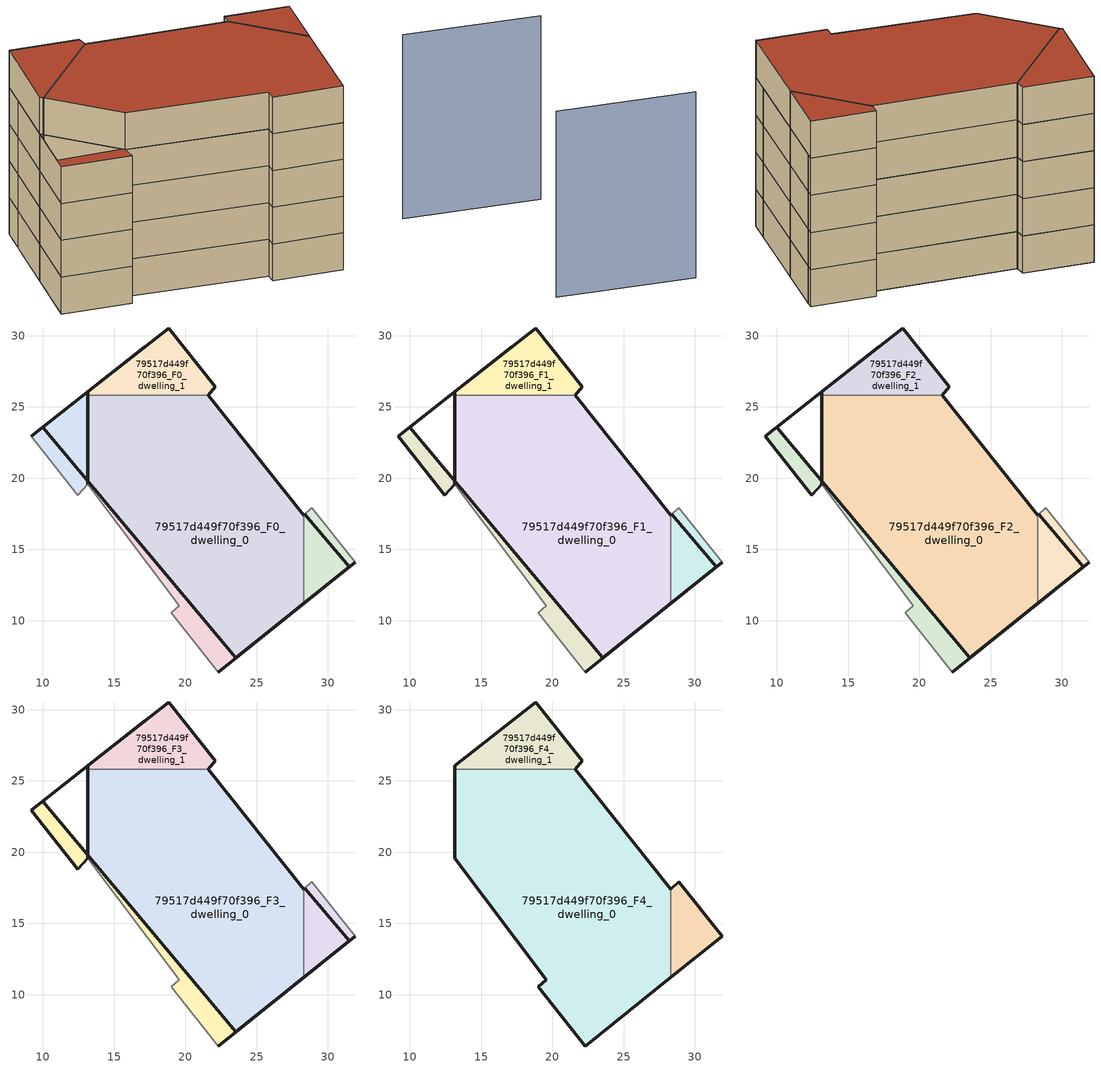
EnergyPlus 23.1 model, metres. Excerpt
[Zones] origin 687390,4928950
79517d449f70f396_F0_dwelling_0
 floor ground (EU_floor_Construction): 28.31,11.21 28.31,17.4 21.62,25.81 13.16,25.81 13.16,19.56 19.57,11.04 19.01,10.54 22.3,6.39 z0
 wall outside (EU_wall_Construction): 28.31,11.21 22.3,6.39 / 13.16,19.56 13.16,25.81 / 21.62,25.81 28.31,17.4 z0:3
 wall to 79517d449f70f396_F0_dwelling_2 (EU_wall_Construction): 28.31,17.4 28.31,11.21 z0:3
 wall to 79517d449f70f396_F1_circulation (EU_wall_Construction): 22.3,6.39 19.01,10.54 19.57,11.04 13.16,19.56 z0:3
 wall to 79517d449f70f396_F0_dwelling_1 (EU_wall_Construction): 13.16,25.81 21.62,25.81 z0:3
79517d449f70f396_F0_dwelling_1
 floor ground (EU_floor_Construction): 21.62,25.81 22.11,26.4 18.84,30.54 13.16,26.07 13.16,25.81 z0
 wall outside (EU_wall_Construction): 13.16,25.81 13.16,26.07 18.84,30.54 22.11,26.4 21.62,25.81 z0:3
79517d449f70f396_F0_dwelling_2
 floor ground (EU_floor_Construction): 31.92,14.11 28.87,17.91 28.31,17.4 28.31,11.21 z0
 wall outside (EU_wall_Construction): 31.92,14.11 28.31,11.21 z0:3
 wall to 79517d449f70f396_F1_circulation (EU_wall_Construction): 28.31,17.4 28.87,17.91 31.92,14.11 z0:3
79517d449f70f396_F0_dwelling_3
 floor ground (EU_floor_Construction): 12.46,18.79 13.16,19.56 13.16,26.07 9.19,22.94 z0
 wall outside (EU_wall_Construction): 9.19,22.94 13.16,26.07 13.16,19.56 z0:3
 wall to 79517d449f70f396_F1_circulation (EU_wall_Construction): 13.16,19.56 12.46,18.79 9.19,22.94 z0:3
 roof outside (EU_roof_Construction): 13.16,26.07 13.16,19.56 12.46,18.79 9.19,22.94 z3
79517d449f70f396_F1_circulation
 floor ground (EU_floor_Construction): 28.87,17.91 31.92,14.11 22.3,6.39 19.01,10.54 19.57,11.04 13.16,19.56 12.46,18.79 9.19,22.94 17.15,29.21 9.99,23.57 23.56,7.4 31.51,13.78 28.4,17.48 28.31,17.4 z0
 wall outside (EU_wall_Construction): 28.31,17.4 28.4,17.48 31.51,13.78 23.56,7.4 9.99,23.57 17.15,29.21 9.19,22.94 / 22.3,6.39 31.92,14.11 z0:3
79517d449f70f396_F1_dwelling_0
 floor to 79517d449f70f396_F0_dwelling_0 (EU_floor_Construction): 28.31,11.21 28.31,17.4 21.62,25.81 13.16,25.81 13.16,19.56 19.57,11.04 19.01,10.54 22.3,6.39 z3
 wall outside (EU_wall_Construction): 28.31,11.21 22.3,6.39 / 13.16,19.56 13.16,25.81 / 21.62,25.81 28.31,17.4 z3:6
 wall to 79517d449f70f396_F1_dwelling_2 (EU_wall_Construction): 28.31,17.4 28.31,11.21 z3:6
 wall to 79517d449f70f396_F2_circulation (EU_wall_Construction): 22.3,6.39 19.01,10.54 19.57,11.04 13.16,19.56 z3:6
 wall to 79517d449f70f396_F1_dwelling_1 (EU_wall_Construction): 13.16,25.81 21.62,25.81 z3:6
79517d449f70f396_F1_dwelling_1
 floor to 79517d449f70f396_F0_dwelling_1 (EU_floor_Construction): 21.62,25.81 22.11,26.4 18.84,30.54 13.16,26.07 13.16,25.81 z3
 wall outside (EU_wall_Construction): 13.16,25.81 13.16,26.07 18.84,30.54 22.11,26.4 21.62,25.81 z3:6
79517d449f70f396_F1_dwelling_2
 floor to 79517d449f70f396_F0_dwelling_2 (EU_floor_Construction): 31.92,14.11 28.87,17.91 28.31,17.4 28.31,11.21 z3
 wall outside (EU_wall_Construction): 31.92,14.11 28.31,11.21 z3:6
 wall to 79517d449f70f396_F2_circulation (EU_wall_Construction): 28.31,17.4 28.87,17.91 31.92,14.11 z3:6
79517d449f70f396_F2_circulation
 floor to 79517d449f70f396_F1_circulation (EU_floor_Construction): 28.87,17.91 31.92,14.11 22.3,6.39 19.01,10.54 19.57,11.04 13.16,19.56 12.46,18.79 9.19,22.94 17.15,29.21 9.99,23.57 23.56,7.4 31.51,13.78 28.4,17.48 28.31,17.4 z3
 wall outside (EU_wall_Construction): 28.31,17.4 28.4,17.48 31.51,13.78 23.56,7.4 9.99,23.57 17.15,29.21 9.19,22.94 12.46,18.79 13.16,19.56 / 22.3,6.39 31.92,14.11 z3:6
79517d449f70f396_F2_dwelling_0
 floor to 79517d449f70f396_F1_dwelling_0 (EU_floor_Construction): 28.31,11.21 28.31,17.4 21.62,25.81 13.16,25.81 13.16,19.56 19.57,11.04 19.01,10.54 22.3,6.39 z6
 wall outside (EU_wall_Construction): 28.31,11.21 22.3,6.39 / 13.16,19.56 13.16,25.81 / 21.62,25.81 28.31,17.4 z6:9
 wall to 79517d449f70f396_F2_dwelling_2 (EU_wall_Construction): 28.31,17.4 28.31,11.21 z6:9
 wall to 79517d449f70f396_F3_circulation (EU_wall_Construction): 22.3,6.39 19.01,10.54 19.57,11.04 13.16,19.56 z6:9
 wall to 79517d449f70f396_F2_dwelling_1 (EU_wall_Construction): 13.16,25.81 21.62,25.81 z6:9
79517d449f70f396_F2_dwelling_1
 floor to 79517d449f70f396_F1_dwelling_1 (EU_floor_Construction): 21.62,25.81 22.11,26.4 18.84,30.54 13.16,26.07 13.16,25.81 z6
 wall outside (EU_wall_Construction): 13.16,25.81 13.16,26.07 18.84,30.54 22.11,26.4 21.62,25.81 z6:9
79517d449f70f396_F2_dwelling_2
 floor to 79517d449f70f396_F1_dwelling_2 (EU_floor_Construction): 31.92,14.11 28.87,17.91 28.31,17.4 28.31,11.21 z6
 wall outside (EU_wall_Construction): 31.92,14.11 28.31,11.21 z6:9
 wall to 79517d449f70f396_F3_circulation (EU_wall_Construction): 28.31,17.4 28.87,17.91 31.92,14.11 z6:9
79517d449f70f396_F3_circulation
 floor to 79517d449f70f396_F2_circulation (EU_floor_Construction): 28.87,17.91 31.92,14.11 22.3,6.39 19.01,10.54 19.57,11.04 13.16,19.56 12.46,18.79 9.19,22.94 17.15,29.21 9.99,23.57 23.56,7.4 31.51,13.78 28.4,17.48 28.31,17.4 z6
 wall outside (EU_wall_Construction): 28.31,17.4 28.4,17.48 31.51,13.78 23.56,7.4 9.99,23.57 17.15,29.21 9.19,22.94 12.46,18.79 13.16,19.56 / 22.3,6.39 31.92,14.11 z6:9
79517d449f70f396_F3_dwelling_0
 floor to 79517d449f70f396_F2_dwelling_0 (EU_floor_Construction): 28.31,11.21 28.31,17.4 21.62,25.81 13.16,25.81 13.16,19.56 19.57,11.04 19.01,10.54 22.3,6.39 z9
 wall outside (EU_wall_Construction): 28.31,11.21 22.3,6.39 / 13.16,19.56 13.16,25.81 / 21.62,25.81 28.31,17.4 z9:12
 wall to 79517d449f70f396_F3_dwelling_2 (EU_wall_Construction): 28.31,17.4 28.31,11.21 z9:12
 wall to 79517d449f70f396_F4_circulation (EU_wall_Construction): 22.3,6.39 19.01,10.54 19.57,11.04 13.16,19.56 z9:12
 wall to 79517d449f70f396_F3_dwelling_1 (EU_wall_Construction): 13.16,25.81 21.62,25.81 z9:12
79517d449f70f396_F3_dwelling_1
 floor to 79517d449f70f396_F2_dwelling_1 (EU_floor_Construction): 21.62,25.81 22.11,26.4 18.84,30.54 13.16,26.07 13.16,25.81 z9
 wall outside (EU_wall_Construction): 13.16,25.81 13.16,26.07 18.84,30.54 22.11,26.4 21.62,25.81 z9:12
79517d449f70f396_F3_dwelling_2
 floor to 79517d449f70f396_F2_dwelling_2 (EU_floor_Construction): 31.92,14.11 28.87,17.91 28.31,17.4 28.31,11.21 z9
 wall outside (EU_wall_Construction): 31.92,14.11 28.31,11.21 z9:12
 wall to 79517d449f70f396_F4_circulation (EU_wall_Construction): 28.31,17.4 28.87,17.91 31.92,14.11 z9:12
79517d449f70f396_F4_circulation
 floor to 79517d449f70f396_F3_circulation (EU_floor_Construction): 28.87,17.91 31.92,14.11 22.3,6.39 19.01,10.54 19.57,11.04 13.16,19.56 12.46,18.79 9.19,22.94 17.15,29.21 9.99,23.57 23.56,7.4 31.51,13.78 28.4,17.48 28.31,17.4 z9
 wall outside (EU_wall_Construction): 28.31,17.4 28.4,17.48 31.51,13.78 23.56,7.4 9.99,23.57 17.15,29.21 9.19,22.94 12.46,18.79 13.16,19.56 / 22.3,6.39 31.92,14.11 z9:12
 roof outside (EU_roof_Construction): 31.51,13.78 23.56,7.4 9.99,23.57 17.15,29.21 9.19,22.94 12.46,18.79 13.16,19.56 19.57,11.04 19.01,10.54 22.3,6.39 31.92,14.11 28.87,17.91 28.31,17.4 28.4,17.48 z12
79517d449f70f396_F4_dwelling_0
 floor to 79517d449f70f396_F3_dwelling_0 (EU_floor_Construction): 28.31,11.21 28.31,17.4 21.62,25.81 13.16,25.81 13.16,19.56 19.57,11.04 19.01,10.54 22.3,6.39 z12
 wall outside (EU_wall_Construction): 28.31,11.21 22.3,6.39 19.01,10.54 19.57,11.04 13.16,19.56 13.16,25.81 / 21.62,25.81 28.31,17.4 z12:15
 wall to 79517d449f70f396_F4_dwelling_2 (EU_wall_Construction): 28.31,17.4 28.31,11.21 z12:15
 wall to 79517d449f70f396_F4_dwelling_1 (EU_wall_Construction): 13.16,25.81 21.62,25.81 z12:15
 roof outside (EU_roof_Construction): 21.62,25.81 28.31,17.4 28.31,11.21 22.3,6.39 19.01,10.54 19.57,11.04 13.16,19.56 13.16,25.81 z15
79517d449f70f396_F4_dwelling_1
 floor to 79517d449f70f396_F3_dwelling_1 (EU_floor_Construction): 21.62,25.81 22.11,26.4 18.84,30.54 13.16,26.07 13.16,25.81 z12
 wall outside (EU_wall_Construction): 13.16,25.81 13.16,26.07 18.84,30.54 22.11,26.4 21.62,25.81 z12:15
 roof outside (EU_roof_Construction): 18.84,30.54 22.11,26.4 21.62,25.81 13.16,25.81 13.16,26.07 z15
79517d449f70f396_F4_dwelling_2
 floor to 79517d449f70f396_F3_dwelling_2 (EU_floor_Construction): 31.92,14.11 28.87,17.91 28.31,17.4 28.31,11.21 z12
 wall outside (EU_wall_Construction): 28.31,17.4 28.87,17.91 31.92,14.11 28.31,11.21 z12:15
 roof outside (EU_roof_Construction): 28.87,17.91 31.92,14.11 28.31,11.21 28.31,17.4 z15
shading: 36.9,-3.2 30.79,5.02 z0:15
[Building]
EU S2 Campaign: North Axis=0; Terrain=City; Solar Distribution=FullExterior
[Site:Location]
Bologna: Latitude=44.5; Longitude=11.25; Time Zone=1; Elevation=37
[SizingPeriod:WeatherFileDays]
AnnualSizingPeriod: Begin Month=1; Begin Day of Month=1; End Month=12; End Day of Month=31; Day of Week for Start Day=Monday; Use Weather File Daylight Saving Period=No; Use Weather File Rain and Snow Indicators=No
[MATERIAL]
EU_InternalMass_Material: Roughness=MediumRough; Thickness=0.1; Conductivity=1; Density=1800; Specific Heat=900; Thermal Absorptance=0.9; Solar Absorptance=0.7; Visible Absorptance=0.7
[MATERIAL:NOMASS] Roughness=MediumRough; Thermal Absorptance=0.9; Solar Absorptance=0.7; Visible Absorptance=0.7
Name | Thermal Resistance
EU_wall_NoMass | 0.905828
EU_roof_NoMass | 0.37593
EU_floor_NoMass | 0.67114
[CONSTRUCTION]
EU_wall_Construction: EU_wall_NoMass
EU_roof_Construction: EU_roof_NoMass
EU_floor_Construction: EU_floor_NoMass
EU_InternalMass_Construction: EU_InternalMass_Material
[ZONE] Type=1; Multiplier=1; Ceiling Height=autocalculate; Floor Area=autocalculate; Part of Total Floor Area=Yes
Name | Volume
79517d449f70f396_F0_dwelling_0; 79517d449f70f396_F1_dwelling_0; 79517d449f70f396_F2_dwelling_0; 79517d449f70f396_F3_dwelling_0; 79517d449f70f396_F4_dwelling_0 | 570.339
79517d449f70f396_F0_dwelling_1; 79517d449f70f396_F1_dwelling_1; 79517d449f70f396_F2_dwelling_1; 79517d449f70f396_F3_dwelling_1; 79517d449f70f396_F4_dwelling_1 | 68.1497
79517d449f70f396_F0_dwelling_2; 79517d449f70f396_F1_dwelling_2; 79517d449f70f396_F2_dwelling_2; 79517d449f70f396_F3_dwelling_2; 79517d449f70f396_F4_dwelling_2 | 39.0271
79517d449f70f396_F0_dwelling_3 | 46.8838
79517d449f70f396_F1_circulation; 79517d449f70f396_F2_circulation; 79517d449f70f396_F3_circulation; 79517d449f70f396_F4_circulation | 63.7617
[INTERNALMASS] Construction=EU_InternalMass_Construction
Name | Zone or ZoneList | Surface Area
79517d449f70f396_F0_dwelling_0_EU_InternalMass | 79517d449f70f396_F0_dwelling_0 | 190.113
79517d449f70f396_F0_dwelling_1_EU_InternalMass | 79517d449f70f396_F0_dwelling_1 | 22.7157
79517d449f70f396_F0_dwelling_2_EU_InternalMass | 79517d449f70f396_F0_dwelling_2 | 13.0093
79517d449f70f396_F0_dwelling_3_EU_InternalMass | 79517d449f70f396_F0_dwelling_3 | 15.6271
79517d449f70f396_F1_dwelling_0_EU_InternalMass | 79517d449f70f396_F1_dwelling_0 | 97.5394
79517d449f70f396_F1_dwelling_1_EU_InternalMass | 79517d449f70f396_F1_dwelling_1 | 48.7697
79517d449f70f396_F1_dwelling_2_EU_InternalMass | 79517d449f70f396_F1_dwelling_2 | 48.7697
79517d449f70f396_F2_dwelling_0_EU_InternalMass | 79517d449f70f396_F2_dwelling_0 | 97.5394
79517d449f70f396_F2_dwelling_1_EU_InternalMass | 79517d449f70f396_F2_dwelling_1 | 48.7697
79517d449f70f396_F2_dwelling_2_EU_InternalMass | 79517d449f70f396_F2_dwelling_2 | 48.7697
79517d449f70f396_F3_dwelling_0_EU_InternalMass | 79517d449f70f396_F3_dwelling_0 | 97.5394
79517d449f70f396_F3_dwelling_1_EU_InternalMass | 79517d449f70f396_F3_dwelling_1 | 48.7697
79517d449f70f396_F3_dwelling_2_EU_InternalMass | 79517d449f70f396_F3_dwelling_2 | 48.7697
79517d449f70f396_F4_dwelling_0_EU_InternalMass | 79517d449f70f396_F4_dwelling_0 | 97.5394
79517d449f70f396_F4_dwelling_1_EU_InternalMass | 79517d449f70f396_F4_dwelling_1 | 48.7697
79517d449f70f396_F4_dwelling_2_EU_InternalMass | 79517d449f70f396_F4_dwelling_2 | 48.7697
[OTHEREQUIPMENT] Fuel Type=Electricity; Design Level Calculation Method=Watts/Area; Power per Zone Floor Area=1; Fraction Latent=0; Fraction Radiant=0; Fraction Lost=0; Carbon Dioxide Generation Rate=0; EndUse Subcategory=EU_Step8_InternalGains
Name | Zone or ZoneList or Space or SpaceList | Schedule
EU_Step8_InternalGain_79517d449f70f396_F0_dwelling_0_f000 | 79517d449f70f396_F0_dwelling_0 | EU_Step8_GainSchedule_79517d449f70f396_F0_dwelling_0_f000
EU_Step8_InternalGain_79517d449f70f396_F0_dwelling_1_f000 | 79517d449f70f396_F0_dwelling_1 | EU_Step8_GainSchedule_79517d449f70f396_F0_dwelling_1_f000
EU_Step8_InternalGain_79517d449f70f396_F0_dwelling_2_f000 | 79517d449f70f396_F0_dwelling_2 | EU_Step8_GainSchedule_79517d449f70f396_F0_dwelling_2_f000
EU_Step8_InternalGain_79517d449f70f396_F0_dwelling_3_f000 | 79517d449f70f396_F0_dwelling_3 | EU_Step8_GainSchedule_79517d449f70f396_F0_dwelling_3_f000
EU_Step8_InternalGain_79517d449f70f396_F1_dwelling_0_f000 | 79517d449f70f396_F1_dwelling_0 | EU_Step8_GainSchedule_79517d449f70f396_F1_dwelling_0_f000
EU_Step8_InternalGain_79517d449f70f396_F1_dwelling_1_f000 | 79517d449f70f396_F1_dwelling_1 | EU_Step8_GainSchedule_79517d449f70f396_F1_dwelling_1_f000
EU_Step8_InternalGain_79517d449f70f396_F1_dwelling_2_f000 | 79517d449f70f396_F1_dwelling_2 | EU_Step8_GainSchedule_79517d449f70f396_F1_dwelling_2_f000
EU_Step8_InternalGain_79517d449f70f396_F2_dwelling_0_f000 | 79517d449f70f396_F2_dwelling_0 | EU_Step8_GainSchedule_79517d449f70f396_F2_dwelling_0_f000
EU_Step8_InternalGain_79517d449f70f396_F2_dwelling_1_f000 | 79517d449f70f396_F2_dwelling_1 | EU_Step8_GainSchedule_79517d449f70f396_F2_dwelling_1_f000
EU_Step8_InternalGain_79517d449f70f396_F2_dwelling_2_f000 | 79517d449f70f396_F2_dwelling_2 | EU_Step8_GainSchedule_79517d449f70f396_F2_dwelling_2_f000
EU_Step8_InternalGain_79517d449f70f396_F3_dwelling_0_f000 | 79517d449f70f396_F3_dwelling_0 | EU_Step8_GainSchedule_79517d449f70f396_F3_dwelling_0_f000
EU_Step8_InternalGain_79517d449f70f396_F3_dwelling_1_f000 | 79517d449f70f396_F3_dwelling_1 | EU_Step8_GainSchedule_79517d449f70f396_F3_dwelling_1_f000
EU_Step8_InternalGain_79517d449f70f396_F3_dwelling_2_f000 | 79517d449f70f396_F3_dwelling_2 | EU_Step8_GainSchedule_79517d449f70f396_F3_dwelling_2_f000
EU_Step8_InternalGain_79517d449f70f396_F4_dwelling_0_f000 | 79517d449f70f396_F4_dwelling_0 | EU_Step8_GainSchedule_79517d449f70f396_F4_dwelling_0_f000
EU_Step8_InternalGain_79517d449f70f396_F4_dwelling_1_f000 | 79517d449f70f396_F4_dwelling_1 | EU_Step8_GainSchedule_79517d449f70f396_F4_dwelling_1_f000
EU_Step8_InternalGain_79517d449f70f396_F4_dwelling_2_f000 | 79517d449f70f396_F4_dwelling_2 | EU_Step8_GainSchedule_79517d449f70f396_F4_dwelling_2_f000
[ZONEINFILTRATION:DESIGNFLOWRATE] Schedule=EU_AlwaysOn; Design Flow Rate Calculation Method=Flow/Area; Flow Rate per Floor Area=0.0005; Constant Term Coefficient=1; Temperature Term Coefficient=0; Velocity Term Coefficient=0; Velocity Squared Term Coefficient=0
Name | Zone or ZoneList or Space or SpaceList
EU_Circulation_Infiltration_79517d449f70f396_F1_circulation | 79517d449f70f396_F1_circulation
EU_Circulation_Infiltration_79517d449f70f396_F2_circulation | 79517d449f70f396_F2_circulation
EU_Circulation_Infiltration_79517d449f70f396_F3_circulation | 79517d449f70f396_F3_circulation
EU_Circulation_Infiltration_79517d449f70f396_F4_circulation | 79517d449f70f396_F4_circulation
[ZONEVENTILATION:DESIGNFLOWRATE] Schedule=EU_AlwaysOn; Design Flow Rate Calculation Method=AirChanges/Hour; Air Changes per Hour=0.73129; Ventilation Type=Natural; Fan Pressure Rise=0; Fan Total Efficiency=1; Constant Term Coefficient=1; Temperature Term Coefficient=0; Velocity Term Coefficient=0; Velocity Squared Term Coefficient=0; Minimum Indoor Temperature=-100; Maximum Indoor Temperature=100; Delta Temperature=-100; Minimum Outdoor Temperature=-100; Maximum Outdoor Temperature=100; Maximum Wind Speed=40
Name | Zone or ZoneList or Space or SpaceList
EU_ConstantAir_79517d449f70f396_F0_dwelling_0 | 79517d449f70f396_F0_dwelling_0
EU_ConstantAir_79517d449f70f396_F0_dwelling_1 | 79517d449f70f396_F0_dwelling_1
EU_ConstantAir_79517d449f70f396_F0_dwelling_2 | 79517d449f70f396_F0_dwelling_2
EU_ConstantAir_79517d449f70f396_F0_dwelling_3 | 79517d449f70f396_F0_dwelling_3
EU_ConstantAir_79517d449f70f396_F1_dwelling_0 | 79517d449f70f396_F1_dwelling_0
EU_ConstantAir_79517d449f70f396_F1_dwelling_1 | 79517d449f70f396_F1_dwelling_1
EU_ConstantAir_79517d449f70f396_F1_dwelling_2 | 79517d449f70f396_F1_dwelling_2
EU_ConstantAir_79517d449f70f396_F2_dwelling_0 | 79517d449f70f396_F2_dwelling_0
EU_ConstantAir_79517d449f70f396_F2_dwelling_1 | 79517d449f70f396_F2_dwelling_1
EU_ConstantAir_79517d449f70f396_F2_dwelling_2 | 79517d449f70f396_F2_dwelling_2
EU_ConstantAir_79517d449f70f396_F3_dwelling_0 | 79517d449f70f396_F3_dwelling_0
EU_ConstantAir_79517d449f70f396_F3_dwelling_1 | 79517d449f70f396_F3_dwelling_1
EU_ConstantAir_79517d449f70f396_F3_dwelling_2 | 79517d449f70f396_F3_dwelling_2
EU_ConstantAir_79517d449f70f396_F4_dwelling_0 | 79517d449f70f396_F4_dwelling_0
EU_ConstantAir_79517d449f70f396_F4_dwelling_1 | 79517d449f70f396_F4_dwelling_1
EU_ConstantAir_79517d449f70f396_F4_dwelling_2 | 79517d449f70f396_F4_dwelling_2
[HVACTEMPLATE:THERMOSTAT] Constant Heating Setpoint=20; Constant Cooling Setpoint=50
EU_HeatOnly_79517d449f70f396_F0_dwelling_0; EU_HeatOnly_79517d449f70f396_F0_dwelling_1; EU_HeatOnly_79517d449f70f396_F0_dwelling_2; EU_HeatOnly_79517d449f70f396_F0_dwelling_3; EU_HeatOnly_79517d449f70f396_F1_dwelling_0; EU_HeatOnly_79517d449f70f396_F1_dwelling_1; EU_HeatOnly_79517d449f70f396_F1_dwelling_2; EU_HeatOnly_79517d449f70f396_F2_dwelling_0; EU_HeatOnly_79517d449f70f396_F2_dwelling_1; EU_HeatOnly_79517d449f70f396_F2_dwelling_2; EU_HeatOnly_79517d449f70f396_F3_dwelling_0; EU_HeatOnly_79517d449f70f396_F3_dwelling_1; EU_HeatOnly_79517d449f70f396_F3_dwelling_2; EU_HeatOnly_79517d449f70f396_F4_dwelling_0; EU_HeatOnly_79517d449f70f396_F4_dwelling_1; EU_HeatOnly_79517d449f70f396_F4_dwelling_2
[HVACTEMPLATE:ZONE:IDEALLOADSAIRSYSTEM] System Availability Schedule=EU_AlwaysOn; Maximum Heating Supply Air Temperature=50; Minimum Cooling Supply Air Temperature=13; Maximum Heating Supply Air Humidity Ratio=0.0156; Minimum Cooling Supply Air Humidity Ratio=0.0077; Heating Limit=NoLimit; Cooling Limit=NoLimit; Heating Availability Schedule=EU_AlwaysOn; Cooling Availability Schedule=EU_CoolingOff; Dehumidification Control Type=ConstantSensibleHeatRatio; Cooling Sensible Heat Ratio=0.7; Dehumidification Setpoint=60; Humidification Control Type=None; Humidification Setpoint=30; Outdoor Air Method=None; Outdoor Air Flow Rate per Person=0.00944; Outdoor Air Flow Rate per Zone Floor Area=0; Outdoor Air Flow Rate per Zone=0; Demand Controlled Ventilation Type=None; Outdoor Air Economizer Type=NoEconomizer; Heat Recovery Type=None; Sensible Heat Recovery Effectiveness=0.7; Latent Heat Recovery Effectiveness=0.65
Name | Template Thermostat
79517d449f70f396_F0_dwelling_0 | EU_HeatOnly_79517d449f70f396_F0_dwelling_0
79517d449f70f396_F0_dwelling_1 | EU_HeatOnly_79517d449f70f396_F0_dwelling_1
79517d449f70f396_F0_dwelling_2 | EU_HeatOnly_79517d449f70f396_F0_dwelling_2
79517d449f70f396_F0_dwelling_3 | EU_HeatOnly_79517d449f70f396_F0_dwelling_3
79517d449f70f396_F1_dwelling_0 | EU_HeatOnly_79517d449f70f396_F1_dwelling_0
79517d449f70f396_F1_dwelling_1 | EU_HeatOnly_79517d449f70f396_F1_dwelling_1
79517d449f70f396_F1_dwelling_2 | EU_HeatOnly_79517d449f70f396_F1_dwelling_2
79517d449f70f396_F2_dwelling_0 | EU_HeatOnly_79517d449f70f396_F2_dwelling_0
79517d449f70f396_F2_dwelling_1 | EU_HeatOnly_79517d449f70f396_F2_dwelling_1
79517d449f70f396_F2_dwelling_2 | EU_HeatOnly_79517d449f70f396_F2_dwelling_2
79517d449f70f396_F3_dwelling_0 | EU_HeatOnly_79517d449f70f396_F3_dwelling_0
79517d449f70f396_F3_dwelling_1 | EU_HeatOnly_79517d449f70f396_F3_dwelling_1
79517d449f70f396_F3_dwelling_2 | EU_HeatOnly_79517d449f70f396_F3_dwelling_2
79517d449f70f396_F4_dwelling_0 | EU_HeatOnly_79517d449f70f396_F4_dwelling_0
79517d449f70f396_F4_dwelling_1 | EU_HeatOnly_79517d449f70f396_F4_dwelling_1
79517d449f70f396_F4_dwelling_2 | EU_HeatOnly_79517d449f70f396_F4_dwelling_2
[SIZING:ZONE] Zone Cooling Design Supply Air Temperature Input Method=SupplyAirTemperature; Zone Cooling Design Supply Air Temperature=13; Zone Heating Design Supply Air Temperature Input Method=SupplyAirTemperature; Zone Heating Design Supply Air Temperature=50; Zone Cooling Design Supply Air Humidity Ratio=0.008; Zone Heating Design Supply Air Humidity Ratio=0.008; Cooling Design Air Flow Method=DesignDay; Cooling Design Air Flow Rate=0; Cooling Minimum Air Flow per Zone Floor Area=0.000762; Cooling Minimum Air Flow=0; Cooling Minimum Air Flow Fraction=0.2; Heating Design Air Flow Method=DesignDay; Heating Design Air Flow Rate=0; Heating Maximum Air Flow per Zone Floor Area=0.002032; Heating Maximum Air Flow=0.141576; Heating Maximum Air Flow Fraction=0.3; Account for Dedicated Outdoor Air System=No; Dedicated Outdoor Air System Control Strategy=NeutralSupplyAir; Dedicated Outdoor Air Low Setpoint Temperature for Design=autosize; Dedicated Outdoor Air High Setpoint Temperature for Design=autosize; Zone Load Sizing Method=Sensible Load Only No Latent Load; Zone Latent Cooling Design Supply Air Humidity Ratio Input Method=HumidityRatioDifference; Zone Cooling Design Supply Air Humidity Ratio Difference=0.005; Zone Latent Heating Design Supply Air Humidity Ratio Input Method=HumidityRatioDifference; Zone Humidification Design Supply Air Humidity Ratio Difference=0.005
79517d449f70f396_F0_dwelling_0; 79517d449f70f396_F0_dwelling_1; 79517d449f70f396_F0_dwelling_2; 79517d449f70f396_F0_dwelling_3; 79517d449f70f396_F1_dwelling_0; 79517d449f70f396_F1_dwelling_1; 79517d449f70f396_F1_dwelling_2; 79517d449f70f396_F2_dwelling_0; 79517d449f70f396_F2_dwelling_1; 79517d449f70f396_F2_dwelling_2; 79517d449f70f396_F3_dwelling_0; 79517d449f70f396_F3_dwelling_1; 79517d449f70f396_F3_dwelling_2; 79517d449f70f396_F4_dwelling_0; 79517d449f70f396_F4_dwelling_1; 79517d449f70f396_F4_dwelling_2
[SCHEDULE:CONSTANT]
Name | Hourly Value
EU_AlwaysOn | 1
EU_CoolingOff | 0
[SCHEDULE:FILE] Column Number=1; Rows to Skip at Top=0; Number of Hours of Data=8760; Column Separator=Comma; Interpolate to Timestep=No; Minutes per Item=60; Adjust Schedule for Daylight Savings=Yes
Name | File
EU_Step8_GainSchedule_79517d449f70f396_F0_dwelling_0_f000 | ../../schedules/79517d449f70f396/79517d449f70f396_F0_dwelling_0_f000_gain.csv
EU_Step8_GainSchedule_79517d449f70f396_F0_dwelling_1_f000 | ../../schedules/79517d449f70f396/79517d449f70f396_F0_dwelling_1_f000_gain.csv
EU_Step8_GainSchedule_79517d449f70f396_F0_dwelling_2_f000 | ../../schedules/79517d449f70f396/79517d449f70f396_F0_dwelling_2_f000_gain.csv
EU_Step8_GainSchedule_79517d449f70f396_F0_dwelling_3_f000 | ../../schedules/79517d449f70f396/79517d449f70f396_F0_dwelling_3_f000_gain.csv
EU_Step8_GainSchedule_79517d449f70f396_F1_dwelling_0_f000 | ../../schedules/79517d449f70f396/79517d449f70f396_F1_dwelling_0_f000_gain.csv
EU_Step8_GainSchedule_79517d449f70f396_F1_dwelling_1_f000 | ../../schedules/79517d449f70f396/79517d449f70f396_F1_dwelling_1_f000_gain.csv
EU_Step8_GainSchedule_79517d449f70f396_F1_dwelling_2_f000 | ../../schedules/79517d449f70f396/79517d449f70f396_F1_dwelling_2_f000_gain.csv
EU_Step8_GainSchedule_79517d449f70f396_F2_dwelling_0_f000 | ../../schedules/79517d449f70f396/79517d449f70f396_F2_dwelling_0_f000_gain.csv
EU_Step8_GainSchedule_79517d449f70f396_F2_dwelling_1_f000 | ../../schedules/79517d449f70f396/79517d449f70f396_F2_dwelling_1_f000_gain.csv
EU_Step8_GainSchedule_79517d449f70f396_F2_dwelling_2_f000 | ../../schedules/79517d449f70f396/79517d449f70f396_F2_dwelling_2_f000_gain.csv
EU_Step8_GainSchedule_79517d449f70f396_F3_dwelling_0_f000 | ../../schedules/79517d449f70f396/79517d449f70f396_F3_dwelling_0_f000_gain.csv
EU_Step8_GainSchedule_79517d449f70f396_F3_dwelling_1_f000 | ../../schedules/79517d449f70f396/79517d449f70f396_F3_dwelling_1_f000_gain.csv
EU_Step8_GainSchedule_79517d449f70f396_F3_dwelling_2_f000 | ../../schedules/79517d449f70f396/79517d449f70f396_F3_dwelling_2_f000_gain.csv
EU_Step8_GainSchedule_79517d449f70f396_F4_dwelling_0_f000 | ../../schedules/79517d449f70f396/79517d449f70f396_F4_dwelling_0_f000_gain.csv
EU_Step8_GainSchedule_79517d449f70f396_F4_dwelling_1_f000 | ../../schedules/79517d449f70f396/79517d449f70f396_F4_dwelling_1_f000_gain.csv
EU_Step8_GainSchedule_79517d449f70f396_F4_dwelling_2_f000 | ../../schedules/79517d449f70f396/79517d449f70f396_F4_dwelling_2_f000_gain.csv
